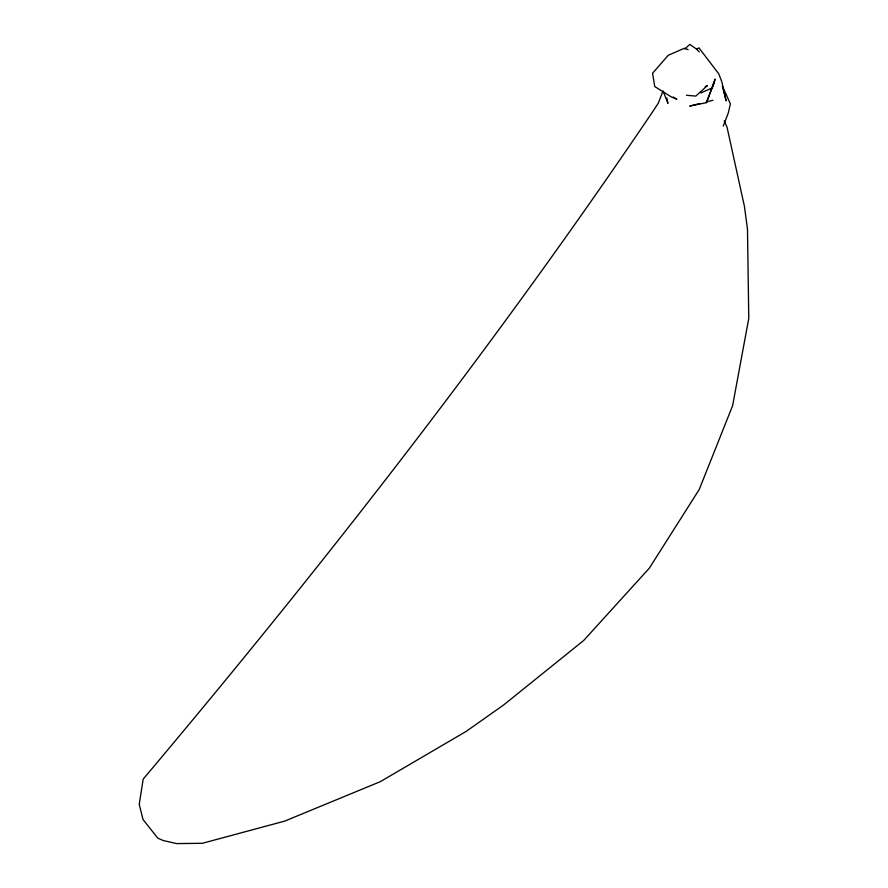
<?xml version="1.0" encoding="UTF-8"?>
<svg xmlns="http://www.w3.org/2000/svg" width="888" height="888" viewBox="0 0 888 888"><rect width="100%" height="100%" fill="white"/><g stroke="black" fill="none" stroke-linecap="round" stroke-linejoin="round"><path stroke-width="1.33" d="M700.898 92.963L712.176 87.923L715.162 79.054L706.426 102.653L689.699 106.083L699.999 103.496M663.014 90.909L658.308 103.208L651.071 114.097C494.76 345.321 322.932 565.723 143.179 779.12L139.227 804.328L143.035 819.557L157.787 838.15L163.281 840.548L176.712 843.6L202.364 843.289L284.626 821.134L380.275 781.684L466.211 731.368L503.552 705.028L583.694 640.47L649.317 568.187L699.245 489.466L732.6 405.716L748.773 318.426L747.485 229.171L744.388 206.194L727.039 127.184L724.22 120.901M723.276 126.041L728.249 113.053L730.402 103.863L722.355 86.147L726.129 100.866L721.844 81.851L718.803 73.882L698.912 47.83L696.669 49.206L689.798 44.4L684.737 48.94M706.426 102.653L713.952 83.328M705.15 86.78L707.381 85.637L695.815 96.082L686.502 95.282M706.437 101.887L712.886 100.277M688.122 49.65L684.304 48.263L668.198 55.322L652.558 73.282L654.767 86.58L671.339 96.936L676.834 99.223L673.293 97.058M696.614 49.206L699.267 52.015M663.369 91.775L667.92 103.352L666.877 97.98"/></g></svg>
